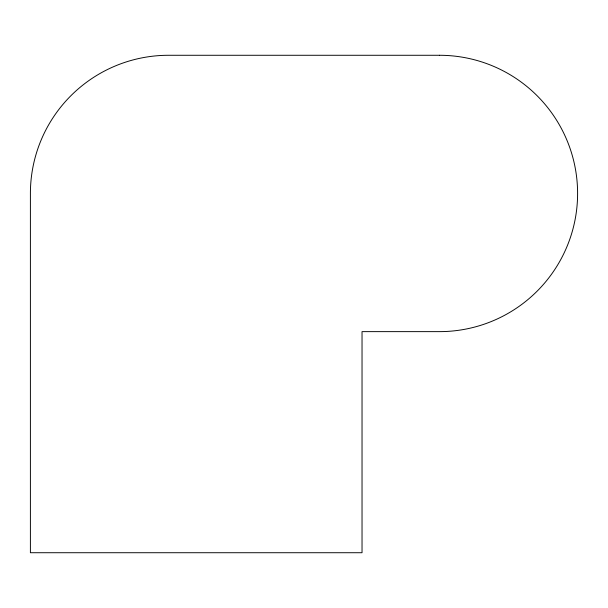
<?xml version="1.0" encoding="UTF-8"?>
<svg xmlns="http://www.w3.org/2000/svg" width="608" height="608" viewBox="0 0 608 608"><rect width="100%" height="100%" fill="white"/><g stroke="black" fill="none" stroke-linecap="round" stroke-linejoin="round"><path stroke-width="0.91" d="M439.417 55.275L168.583 55.275A138.183 138.183 0 0 0 30.4 193.458L30.4 552.725L362.034 552.725L362.034 331.634L439.417 331.634A138.183 138.183 0 0 0 577.6 193.458A138.183 138.183 0 0 0 439.417 55.275"/></g></svg>
